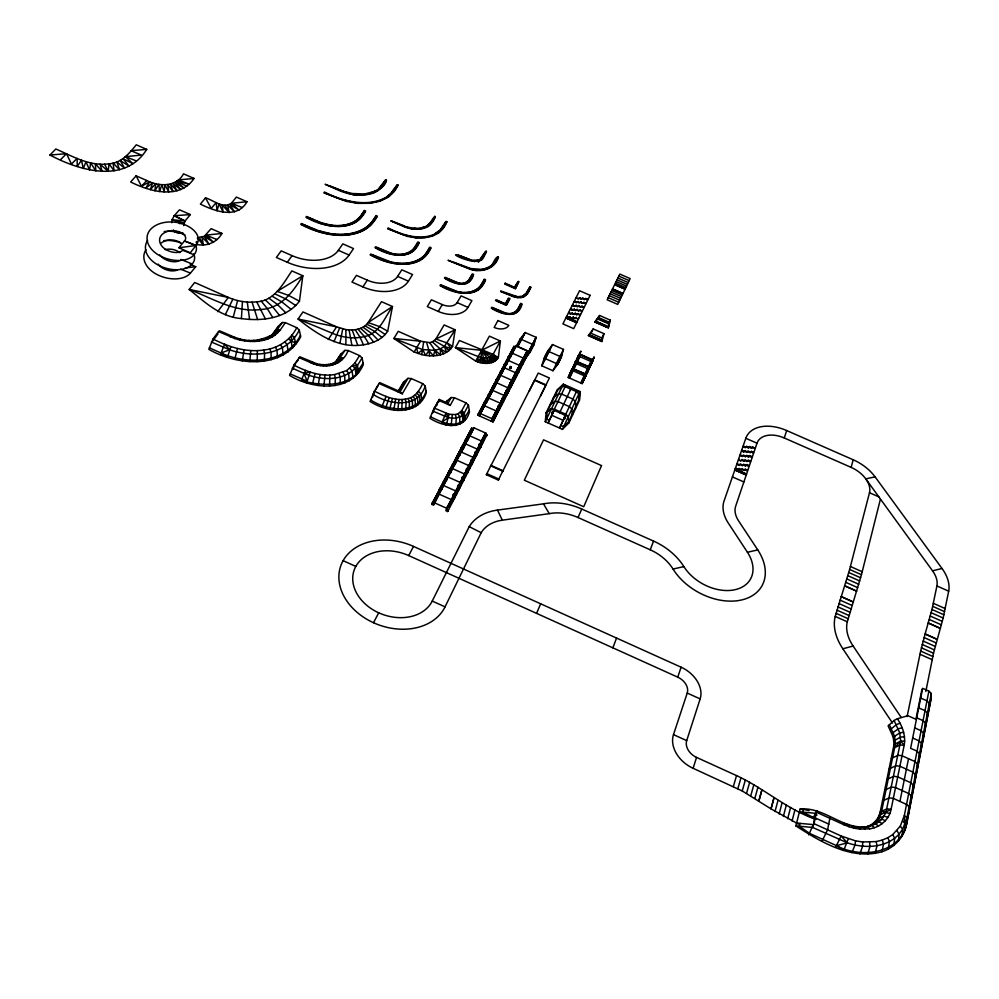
<?xml version="1.0" encoding="UTF-8"?>
<svg xmlns="http://www.w3.org/2000/svg" width="999" height="999" viewBox="0 0 999 999"><rect width="100%" height="100%" fill="white"/><g stroke="black" fill="none" stroke-linecap="round" stroke-linejoin="round"><path stroke-width="1.5" d="M477.997 356.618L477.947 361.975C484.64 364.248 494.118 364.398 498.301 357.667L500.399 341.009L489.385 336.151L475.699 361.101L477.947 361.975L481.019 357.654L481.63 350.299L500.399 341.009L493.056 354.358L489.622 357.292L487.05 358.004L481.019 357.654L455.382 347.627L459.428 340.497L493.056 354.358L498.301 357.667M329.62 234.403L329.633 233.454L317.657 230.444L301.298 223.526L300.711 224.313C323.763 236.963 362.3 243.843 377.385 216.159L376.086 215.584C367.907 232.779 346.665 236.551 329.633 233.454M329.707 225.824L329.72 224.887L321.154 222.727L306.481 216.483L305.906 217.258C323.726 227.535 354.37 233.641 365.634 211.014L364.323 210.439C358.504 223.689 342.782 227.46 329.72 224.887M409.253 409.29L409.378 401.835L408.104 398.526C396.378 401.898 384.69 396.166 374.413 391.183L370.08 401.436C387.1 412.699 418.331 416.783 426.323 392.507L425.224 386.014L422.714 383.641L411.201 378.534L407.967 378.346L403.396 382.317L398.164 391.196M517.907 297.764L500.624 291.421L514.597 297.24L521.053 297.677L523.801 296.978L527.372 294.018L530.919 287.4L530.007 286.763L526.061 293.369L522.852 296.041L526.473 293.319L530.007 286.763M474.475 261.601C430.719 242.757 475.574 269.942 482.979 258.404C496.341 233.491 464.785 282.48 485.751 251.436M476.76 270.479C470.641 270.354 419.293 248.252 470.517 269.455C481.393 272.764 494.88 269.156 498.464 257.243C494.13 256.069 493.256 268.319 487 268.169C471.116 271.928 496.178 268.781 497.552 256.606M414.31 229.196C407.267 228.721 370.716 211.875 405.569 227.36C412.437 229.62 420.329 230.319 427.023 227.11C433.004 225.187 440.01 207.23 430.319 222.502C417.507 234.665 436.575 218.294 434.59 216.371M416.308 237.862L402.709 234.553L387.637 228.659L407.105 236.338L416.308 237.862L425.099 237.725L432.867 235.976L439.073 232.717L443.294 228.247L446.89 221.741L445.854 221.528L440.234 229.945L435.177 233.691L440.609 229.895L446.241 221.453M264.385 361.051L264.598 353.409L263.748 350.025C246.091 352.635 228.584 346.928 213.012 338.998L208.828 349.338C236.925 365.559 283.117 369.942 300.749 336.688L299.313 330.07L296.753 327.697L285.377 322.64L282.242 322.49L278.072 326.598L271.066 336.139L277.173 329.77L282.242 322.49M356.493 194.942C356.218 197.952 299.463 173.052 339.223 190.547C349.6 194.93 361.538 196.703 372.465 193.356C377.11 192.47 388.461 183.242 385.564 179.87C372.702 196.116 378.209 190.285 385.939 179.783M358.204 203.371L340.247 199.126L323.913 192.745L346.066 201.336L358.204 203.371L369.855 203.297L380.207 201.124L388.561 197.028L394.305 191.346L398.077 185.077L397.065 184.877L390.584 193.694L387.437 196.291L390.946 193.644L397.44 184.803M458.591 292.682L458.628 291.708M345.891 344.618L345.904 329.583L336.588 326.86L302.959 311.95L298.077 319.043C316.583 333.641 338.486 349.038 363.424 344.805C372.752 343.419 382.405 339.398 387.687 331.193L392.482 306.518L381.493 301.673L368.169 322.552C363.299 329.533 353.733 330.731 345.904 329.583M242.432 301.548L241.421 318.581C261.701 321.466 286.164 318.606 299.45 301.211L302.822 275.749L291.858 270.904C283.154 283.666 274.4 301.024 256.706 301.823C247.078 302.934 237.213 301.286 228.334 297.427L194.668 282.48L189.211 289.473C204.845 302.148 220.304 317.008 241.421 318.581M863.785 827.659C871.79 826.26 878.645 819.892 880.231 811.862L894.043 744.567L893.243 737.175L888.111 725.873L894.093 720.491L897.414 718.756C902.559 726.51 905.918 736.026 904.157 745.391L891.083 809.377C889.185 819.692 880.007 827.372 869.829 828.808L867.532 826.585C843.044 830.369 824.512 806.58 800.112 809.065L795.866 825.886C820.566 841.82 851.26 860.476 881.967 851.735C896.303 847.202 907.654 833.216 906.955 817.869L931.293 693.468L928.883 691.108L922.651 688.323L910.601 748.288L917.032 751.186L919.53 753.596L919.242 759.602M908.878 812.861L909.115 806.842L906.543 804.407L893.318 798.413L889.297 797.864L882.529 800.923M911.001 801.972L911.25 795.953L908.69 793.518L895.541 787.574L891.533 787.037L884.802 790.109M913.098 791.208L913.348 785.189L910.813 782.754L897.739 776.847L893.743 776.323L887.05 779.42M915.171 780.556L915.434 774.537L912.911 772.115L899.912 766.245L895.941 765.734L889.272 768.855M335.052 385.564L335.389 377.972L334.515 374.588C320.267 376.885 306.368 371.391 293.868 365.135L289.61 375.437C312.075 389.148 350.749 393.381 363.374 364.523L362.1 357.967L359.565 355.594L348.114 350.512L344.942 350.349L340.559 354.383L334.69 363.211L338.911 359.415L344.942 350.349M917.219 770.017L917.494 764.01L914.972 761.588L902.035 755.756L898.089 755.256M921.278 749.312L921.54 743.293L919.068 740.896L912.661 738.024M923.263 739.123L923.538 733.116L921.078 730.719L914.709 727.859M925.224 729.045L925.511 723.039L923.064 720.654L916.732 717.819M927.172 719.068L927.459 713.074L925.024 710.701L918.73 707.879M929.095 709.215L929.382 703.221L926.96 700.848L920.703 698.051M599.637 315.484L597.552 318.356L608.841 323.114L608.291 327.897L594.892 322.015L599.637 315.484L610.314 320.155L608.291 327.897L608.841 323.114L610.314 320.155M931.293 693.468L930.993 699.462L906.73 823.875M405.644 410.089L406.118 402.547L405.219 399.163M510.926 367.495L510.901 367.819A1.736 0.787 22.1 0 1 509.989 367.42L509.64 368.281L510.914 367.869M328.221 225.524L328.284 224.588M392.957 254.583L393.019 253.634M393.169 263.336L393.231 262.375M902.184 835.976L902.659 829.27L906.955 817.869L904.37 815.409L928.883 691.108M391.521 262.999L391.596 262.038M455.744 425.487L456.306 417.969L455.369 414.56L449.075 414.273L434.253 408.042L429.882 418.256C442.532 426.486 464.61 431.431 469.455 411.675L468.456 405.219L465.971 402.859L454.42 397.727L451.148 397.527L446.428 401.448M579.47 400.224L580.119 391.571L563.349 384.165L556.992 390.297L546.103 412.799L545.267 421.715L562.449 429.345L568.906 422.902L579.47 400.224L578.796 393.918L580.119 391.571M257.218 361.7L257.367 350.587M585.389 375.587L585.726 374.038L572.377 368.519C570.704 369.83 573.026 369.043 573.101 370.879M585.526 375.649L585.601 374.35L585.814 375.774M585.726 374.038L585.938 375.499L584.178 375.761M588.773 368.369L588.985 367.132L575.699 361.613L575.062 362.325L576.373 361.201L589.123 366.82L589.198 368.556M589.06 368.494L592.307 360.801M592.27 361.276L592.469 359.677L579.782 354.096L578.896 355.394M592.669 361.139L592.469 359.677M592.257 360.951L587.187 372.902L594.043 357.118L590.546 365.746M395.691 399.163L393.743 410.114M329.583 386.101L329.832 375.037M49.95 155.032L66.483 153.696L71.428 164.036L77.16 158.391L77.21 166.458L81.468 160.252L83.279 168.444L85.989 161.776L89.535 169.942L90.647 162.949L95.854 170.941L95.355 163.749L102.135 171.416L100.037 164.161L108.242 171.366L108.978 163.824C121.054 163.162 129.271 153.559 136.264 144.793L146.728 149.388C124.975 184.378 79.133 170.592 49.95 155.032L55.832 148.988C72.527 156.269 89.947 166.596 108.978 163.824L114.098 170.792L113.074 163.074L119.58 169.718L116.833 161.963L124.6 168.144L120.192 160.489L129.071 166.109L123.077 158.716L132.929 163.661L125.462 156.643L141.433 155.082L130.894 150.687L146.728 149.388M898.413 841.096L899.088 834.103L902.659 829.27L900.299 826.136L904.37 815.409L904.982 830.206L906.767 822.627L931.056 698.214M505.444 314.011L505.544 313.037L491.783 307.267L491.308 308.117C500.524 314.435 518.806 319.655 522.052 303.908L520.704 303.321C519.043 310.239 512.712 315.559 505.544 313.037M320.005 374.525L318.144 385.527M812.786 817.931L816.083 813.348L816.77 810.551L814.035 823.663L841.108 835.988L855.494 840.846L855.044 844.967L851.847 852.671M328.022 234.078L328.122 233.142M171.778 222.727L172.115 219.73L174.238 215.722L179.495 209.802L190.347 214.585L185.04 220.991L183.654 225.612M326.735 225.212L326.835 224.288M326.511 233.766L326.611 232.829M401.81 410.502L402.147 399.475M325 233.454L325.1 232.505M244.068 349.85L242.282 360.889M423.588 342.245L421.778 354.633C432.305 357.167 446.166 356.406 452.597 346.391L455.144 329.782L444.13 324.925L435.901 339.011L432.33 341.908L429.682 342.607L420.554 341.208L398.251 331.343L393.868 338.474L414.135 352.023L421.778 354.633M893.743 845.491L894.667 838.248L892.769 834.552L900.299 826.136M249.8 361.65L250.761 350.537M457.005 292.42L457.13 291.471L440.497 284.727L439.997 285.552C453.708 294.031 478.871 299.638 485.589 279.708L484.253 279.121C480.794 290.721 467.857 294.755 457.13 291.471M458.116 283.841L458.241 282.892L444.98 277.31L444.48 278.134C453.209 284.078 470.179 289.248 473.601 274.45L472.277 273.863C470.442 280.02 464.922 285.264 458.241 282.892M348.114 350.512C343.693 363.386 329.158 368.531 316.845 364.885L316.995 363.836L299.9 356.793L293.868 365.135M511.426 366.92C508.241 366.233 512.162 370.03 510.501 366.383M509.652 367.969L510.539 368.619M323.913 386.089L324.962 375.025M480.257 362.649L481.019 357.654L484.89 363.349L481.63 350.299L455.382 347.627L475.699 361.101M397.814 410.514L398.951 399.475M888.223 849.063L889.447 841.608L887.861 837.711L892.769 834.552M468.456 405.219L464.298 412.974L462.949 420.766C452.934 428.384 440.084 421.328 430.482 416.77M389.997 262.675L390.159 261.738L370.691 254.033L370.142 254.845C388.349 265.459 420.492 271.728 431.106 247.702L429.782 247.128C423.738 262.862 404.595 265.821 390.159 261.738M391.458 254.27L391.62 253.346L375.512 246.803L374.987 247.602C388.037 255.794 412.225 261.376 419.23 242.507L417.907 241.92C414.298 252.947 401.785 256.468 391.62 253.346M451.111 425.749L452.297 414.735M561.376 357.055L563.473 349.4L552.534 344.58C547.352 350.849 543.793 357.954 541.858 365.846L552.959 370.741L557.879 364.173L561.376 357.055L547.627 350.999M342.719 328.946L339.885 343.431M925.811 691.52L933.528 653.221L943.143 618.031L948.688 591.171A39.186 25.362 32.7 0 0 942.02 568.481L875.087 476.873A37.263 23.776 29.7 0 0 853.208 459.777L786.675 430.544A36.901 23.801 28 0 0 745.816 438.286L724.05 501.011A38.437 25.737 28.9 0 0 728.296 523.089L747.439 552.26A39.61 27.46 29 0 1 735.064 589.697A39.61 27.46 29 0 1 683.878 566.595A53.834 38.574 27.6 0 0 653.558 541.083L581.743 509.015A53.409 38.511 24.9 0 0 543.506 503.846L497.465 510.089A54.033 39.61 23.6 0 0 469.23 526.635L432.242 601.073A42.07 32.18 19.7 0 1 379.22 613.036A42.07 32.18 19.7 0 1 355.457 567.082A42.07 32.18 19.7 0 1 408.716 555.581L677.734 677.16A14.248 10.564 31.4 0 1 687.237 693.056L700.149 698.9L686.7 740.621A14.685 11.026 33.9 0 0 696.54 757.404L736.538 775.599C764.098 788.323 786.987 809.44 816.033 819.417M449.075 414.273L446.266 425.05L442.132 421.953L448.401 417.607C453.946 418.881 460.989 418.219 464.298 412.974L461.788 410.601L465.971 402.859M916.021 718.781L921.952 689.285M899.937 801.41L908.516 758.678M881.967 851.735L883.528 844.118L882.279 840.072L887.861 837.711M907.104 716.583L920.653 651.073L925.111 633.978L937.162 639.348L925.111 633.965L931.98 609.477L936.912 585.951A26.124 16.908 32.7 0 0 932.542 570.816L865.758 478.846L875.087 476.873M392.407 398.526L389.647 409.328M323.389 233.117L323.589 232.193M325.199 224.887L325.399 223.988M438.698 402.048L439.285 399.438L447.964 403.309L450.187 405.444L454.42 397.727M848.276 838.848L843.73 850.436L836.525 845.666L809.477 833.328L799.35 826.21L800.062 823.388M315.06 373.564L312.362 384.403M578.771 355.507L579.919 356.631L569.63 378.109L568.681 376.436M455.444 291.895L455.669 290.959M578.933 354.907L579.595 356.243L569.305 377.709L568.456 376.96M234.777 359.428L237.4 348.539M808.641 834.877L813.348 824.612L796.578 823.064L771.028 808.89L774.013 797.751L771.016 808.878L742.22 790.958L693.119 768.306A29.371 22.065 33.9 0 1 673.488 734.615L687.237 693.056M813.686 823.201L815.396 814.297L817.082 815.072M901.223 717.457L853.134 646.053A40.497 27.198 33.8 0 1 847.302 621.803L861.463 574.712L880.444 499.075M875.074 853.458L877.01 845.741L876.148 841.583L862.636 841.982L855.494 840.846M792.095 820.941L794.942 809.739M892.519 723.064L842.844 648.763A54.008 36.264 33.9 0 1 835.226 616.42L849.637 569.455L869.48 492.744A24.838 15.847 29.7 0 0 851.136 467.382L784.277 437.987A24.6 15.872 28 0 0 757.005 443.206L745.816 438.286M787.687 818.718L790.571 807.529M233.279 316.97L237.6 300.587M783.378 816.408L786.275 805.219M292.719 369.455L295.142 363.998M601.898 341.546L603.958 333.666L593.194 328.946L588.361 335.602L601.898 341.546L601.835 337.999L603.958 333.666M779.158 813.985L782.08 802.821M775.037 811.488L777.996 800.336M851.136 467.382L853.208 459.777M754.894 798.213L757.966 787.125M750.773 795.704L753.87 784.627M386.863 261.75L387.125 260.839M389.985 253.833L390.234 252.934M388.486 262.238L388.736 261.326M746.553 793.293L749.675 782.229M213.012 338.998L218.519 331.543L234.74 338.524L239.61 339.935L239.897 338.923C254.258 343.344 268.669 338.024 280.319 329.907L285.377 322.64M742.22 790.958L745.366 779.919M737.824 788.735L740.996 777.709M733.328 786.625L736.538 775.599M530.269 351.998L533.891 344.942L536.126 337.362L525.199 332.555L520.179 338.898L516.483 345.929L530.269 351.998L525.212 358.504L536.126 337.362L530.007 351.636L525.212 358.504L536.126 337.362M522.265 361.963L527.222 350.924L521.99 361.875L523.064 363.099L522.689 360.926L521.778 360.514L521.266 361.775L527.222 350.924L524.475 359.865L527.222 350.924L515.996 345.979L508.628 356.83M867.656 854.207L869.992 846.428L869.555 842.232M503.796 313.436L504.07 312.537M432.217 503.059L434.066 503.883L439.323 490.309L432.217 503.059L431.743 504.37L433.591 505.194L441.558 489.035L438.648 493.931L437.3 493.968L434.465 502.797L446.753 508.316L451.973 498.901L445.854 510.701L447.702 511.525L448.189 510.227L446.341 509.403L452.372 501.361L482.767 442.245L481.818 440.184L485.626 433.029L482.554 442.782L485.626 433.029L473.888 427.797L465.459 440.01L471.728 428.096L473.489 428.883L473.888 427.797L461.176 448.114L465.646 440.347M491.221 421.191L496.915 411.276L497.44 412.137L492.132 418.793L480.407 413.586L486.838 401.111L484.165 405.606L482.867 405.669L479.508 415.984M372.427 397.552L374.65 391.308M375.636 389.672L378.134 385.539M306.693 382.767L310.19 372.152L303.933 373.351L292.295 368.156M693.119 768.306L696.54 757.404M784.277 437.987L786.675 430.544M322.277 224.026L322.565 223.139M323.701 224.45L323.988 223.564M321.815 232.655L322.115 231.756M385.614 408.166L389.185 397.59M318.843 231.768L319.143 230.881M320.329 232.205L320.629 231.318M320.866 223.614L321.154 222.727M744.792 474.413L745.129 473.439M745.504 474.737L745.841 473.751M754.645 448.276L755.157 447.727L754.857 448.588L752.622 447.602L752.909 446.74L752.959 447.527M677.734 677.16L681.106 667.207L413.524 546.416A56.094 42.907 19.7 0 0 342.482 561.85A56.094 42.907 19.7 0 0 374.425 623.139A56.094 42.907 19.7 0 0 445.042 606.868L481.181 532.717A40.522 29.708 23.6 0 1 502.322 520.179M757.005 443.206L735.676 506.168A25.624 17.158 28.9 0 0 738.586 520.879L757.779 549.925A52.822 36.626 29 0 1 741.395 600.012A52.822 36.626 29 0 1 673.039 569.043A40.372 28.921 27.6 0 0 650.237 549.8L578.046 517.532A40.047 28.884 24.9 0 0 549.25 513.661L502.31 520.167L497.465 510.089M741.932 473.151L742.269 472.177M742.657 473.476L742.981 472.49M743.368 473.788L743.706 472.802M744.08 474.1L744.417 473.114M739.085 471.89L739.422 470.916M739.797 472.215L740.134 471.228M740.509 472.527L740.846 471.54M741.221 472.839L741.558 471.865M453.896 291.358L454.208 290.459M456.668 283.341L456.968 282.455M736.95 470.954L737.287 469.967M740.659 460.676L741.183 460.127L740.883 461.001L738.611 459.99L738.91 459.128L738.96 459.927M737.662 471.266L737.999 470.279M738.373 471.578L738.711 470.604M432.442 413.261L437.674 402.335L436.775 405.494M735.526 470.317L735.863 469.343M736.238 470.641L736.575 469.655M316.995 363.836C324.388 365.547 333.266 365.072 338.911 359.415L341.933 359.815L340.172 357.779L335.577 362.425L340.172 357.779L343.369 357.942M220.429 354.52L224.638 344.18L229.658 349.825C253.584 358.266 286.788 355.357 299.313 330.07M859.877 853.945L862.636 846.178L862.636 841.982M509.815 368.194L510.801 368.206M795.866 825.886L812.662 827.459L814.035 823.663M438.536 491.471L439.36 489.323L440.746 489.16M439.323 490.309L440.859 489.735M445.092 480.794L443.519 481.618L439.123 489.96L439.635 489.547M440.846 487.087L443.494 484.465L443.556 485.514L455.719 490.959L456.418 490.259L456.643 494.168M439.248 489.535L441.071 488.286L442.058 488.736C438.349 495.941 453.571 464.947 440.971 489.522L440.547 489.073M443.044 482.929L443.868 480.781L445.254 480.619M445.329 478.583L446.316 476.873L447.652 476.835L446.191 479.595M447.502 474.463L448.326 472.327L449.7 472.152M440.971 489.522L450.512 472.015L445.854 481.143M448.276 473.301L443.631 481.406L454.22 464.348L449.925 472.502L448.214 472.527M449.762 470.167L452.397 467.544L452.447 468.581L464.485 473.976L465.197 473.264L465.397 477.16M446.041 481.481L446.553 480.182L445.566 479.745L445.142 480.831L454.533 463.474L454.895 464.647L459.265 455.357L454.32 464.135L452.622 464.16M447.652 476.835L447.964 475.961L448.027 476.998L460.127 482.417L460.826 481.718L461.038 485.614M449.587 472.365L450.025 471.291L450.999 471.728L450.487 473.026L454.907 463.648M451.91 466.096L452.734 463.948L454.108 463.786M452.684 464.935L448.089 472.952L452.997 464.173M454.158 461.838L456.78 459.215L456.83 460.252L468.806 465.609L469.505 464.91L469.705 468.793M456.268 457.817L457.092 455.681L458.466 455.507M454.22 464.348L454.533 463.474M453.509 463.374L457.255 456.106C464.223 451.91 469.967 431.93 459.053 456.019M461.675 447.702L456.868 456.306L458.304 455.694L467.844 439.048L463.361 447.827M458.491 453.608L459.478 451.898L460.789 451.848L462.887 447.864M454.895 464.647L455.407 463.349L454.433 462.912L453.996 463.998L458.204 455.894M458.354 455.706L458.791 454.632L459.752 455.069L459.24 456.356M460.589 449.625L461.413 447.477L462.774 447.315M462.787 445.454L465.397 442.819L465.447 443.856L477.31 449.15L478.009 448.451L478.184 452.322M460.789 451.848L461.113 450.974L461.163 452.01L473.076 457.33L473.776 456.63L473.963 460.514M461.575 447.914L463.099 446.441L464.06 446.865L463.561 448.164M464.872 441.508L465.684 439.373L467.045 439.198M466.945 439.398L467.37 438.336L468.331 438.761L467.819 440.047L473.888 427.797L467.257 439.548L465.584 439.572M461.313 447.689L462.999 447.664L467.482 438.886M471.728 428.096L431.743 504.37M526.81 351.998L528.483 352.734L527.984 354.033L492.982 421.965L477.759 415.209L484.365 402.297L485.889 401.473L490.896 393.406M482.867 405.669L479.995 414.685L478.246 413.898M483.878 403.608L484.702 401.473L486.051 401.286M485.964 399.65L486.95 397.927L488.236 397.864L515.996 345.979L480.407 413.586L486.151 401.823M485.939 401.473L486.376 400.412L487.312 400.836L486.813 402.11L510.564 356.044L501.873 371.141L500.611 371.328L502.022 370.954M487.937 395.904L488.761 393.781L490.097 393.581M489.023 393.993L484.752 402.235M490.01 391.995L490.984 390.272L492.27 390.209L493.543 387.088M488.236 397.864L489.51 394.742L488.598 398.027L500.212 403.171L501.71 400.162L500.487 402.41M488.923 394.18L490.434 392.719L491.371 393.131L490.859 394.405L490.996 393.219M491.958 388.286L492.782 386.163L494.118 385.964M493.044 386.376L488.811 394.543M494.006 384.403L494.98 382.692L496.266 382.617L497.539 379.508M495.941 380.744L496.765 378.621L498.089 378.421M453.871 494.293C452.972 497.227 453.034 492.569 454.645 494.38L454.857 497.277M492.944 389.285L493.618 387.762M492.944 386.563L494.443 385.09L495.379 385.502L494.867 386.788L495.017 385.602M496.041 380.544L496.765 378.621M453.134 495.242L453.646 493.931M497.015 378.833L492.832 386.913M497.964 376.898L498.951 375.187C501.773 375.612 502.572 367.719 500.574 375.274L512.012 380.332L513.236 377.197L512.587 379.682M381.918 406.705L386.064 396.366M454.258 494.455L453.821 495.541L454.757 496.603M499.887 373.264L500.711 371.153M496.928 381.705L497.614 380.182M496.665 378.808L498.426 377.547L499.35 377.959C498.151 380.045 499.575 377.26 496.915 379.021M459.278 488.686L459.178 488.012C458.429 485.114 457.392 487.662 458.091 485.352L459.078 485.789L458.641 486.875M500.961 371.366L496.815 379.37M452.372 501.361L451.635 499.762L485.626 433.029L480.194 445.317L480.956 446.428L480.207 445.067M501.885 369.468L502.372 368.169L504.87 366.795M458.304 485.701L457.567 486.65M503.883 365.684L504.607 363.761L505.931 363.561M458.691 485.876L458.741 486.663M501.935 371.141L502.36 370.08L503.284 370.492L502.772 371.765L502.922 370.579M504.857 363.973L500.749 371.903M462.699 477.21L461.963 478.159L462.475 476.86L463.461 477.297L463.024 478.371M505.769 362.113L506.743 360.389L508.016 360.314L509.278 357.217M454.37 498.576L455.207 496.428L454.32 495.242M505.831 363.736L506.256 362.687L507.18 363.099L506.668 364.36L506.805 363.186M507.642 358.554L508.466 356.443L509.777 356.231M463.074 477.372L462.637 478.459L463.561 479.508M508.716 356.655L504.657 364.51M459.29 487.799L459.39 488.474M467.033 468.806C466.133 471.728 466.208 467.107 467.794 468.893L468.344 470.929L467.495 473.064M458.791 489.985L459.627 487.837L458.953 486.75M466.296 469.742L466.82 468.456M508.678 359.403L509.29 357.854L489.285 396.241L489.485 395.616M509.69 356.418L510.114 355.369L511.026 355.769L510.526 357.043L515.996 345.979L509.977 356.581L508.466 356.443M467.407 468.968L466.97 470.054L467.894 471.091M513.424 347.615L513.911 346.316L515.584 347.053M467.357 469.967L467.794 468.893M463.174 481.481L464.011 479.345L463.124 478.159M471.328 460.489L470.591 461.426L471.116 460.139L472.09 460.576L471.653 461.65L472.515 462.812L471.753 461.438M471.703 460.651L471.266 461.725L472.19 462.774M468.007 470.891L467.994 471.778M475.586 452.26L474.85 453.196L475.362 451.91L476.336 452.347L475.899 453.409L476.76 454.582L475.999 453.209M475.949 452.422L475.512 453.496L476.423 454.533M472.29 462.562L472.277 463.449M479.782 444.118C478.896 447.015 478.971 442.445 480.531 444.193L480.094 445.267M471.79 464.747L472.627 462.612M479.058 445.054L479.57 443.768M480.157 444.28L479.72 445.354L480.631 446.391M476.535 454.333L476.523 455.207M476.024 456.506L476.86 454.37M480.731 446.191L480.719 447.065M480.219 448.351L481.056 446.228M612.849 647.839L616.57 638.074M650.237 549.8L653.558 541.083M486.488 436.188L486.988 434.89L485.227 434.103M518.094 369.418L514.36 376.66L522.227 361.188L498.151 407.155L498.376 405.744L499.825 408.179L498.988 410.314M498.513 407.317L498.489 406.281L492.132 418.793L498.851 406.443M492.982 421.965L499.5 408.141M499.825 408.179L498.613 407.117L502.485 398.551M502.972 402.572L503.808 400.449L502.884 399.488L503.321 398.426L502.372 398.014L501.86 399.288L502.584 398.351M493.469 420.666L491.72 419.892L497.44 412.137M498.613 407.117C500.886 401.823 506.893 392.595 506.331 390.359L507.767 392.794L506.918 394.917M505.394 392.345L504.183 395.479L492.632 390.372L493.494 387.187M504.645 394.468L505.194 392.894M506.543 390.709L505.919 391.446M503.808 400.449L502.609 399.388L510.352 383.316M501.036 406.331L501.535 405.032L500.586 402.21M503.484 400.412L499.288 408.691M510.826 387.325L511.663 385.214L510.751 384.253L511.188 383.204L510.252 382.779L509.74 384.053L514.235 375.811M507.767 392.794L506.568 391.733L510.714 383.479M504.994 398.638L505.344 392.445M511.663 385.214L510.477 384.153L510.814 383.291M514.622 376.748L515.447 377.897L515.059 375.699C513.523 374.013 513.461 378.484 514.335 375.636M507.442 392.757L503.284 400.949M514.135 375.287L513.998 376.498M508.928 391.021L509.353 389.048C507.067 387.35 511.6 380.994 508.116 387.874L496.628 382.779L497.49 379.608M510.477 384.153L518.081 368.394M517.095 369.742L515.871 372.864L504.495 367.832L505.694 364.697L504.77 367.058M511.351 385.177L507.23 393.294M518.531 372.39C520.729 370.467 517.707 369.68 518.893 368.269L517.969 367.869L517.457 369.131L518.169 368.206M512.812 383.466L513.236 381.506L512.3 379.558M515.222 377.672L511.138 385.714M521.153 362.575L519.98 364.71M230.881 346.653L227.447 357.305L220.966 352.997L209.365 347.814M514.697 379.82L515.534 377.709M516.67 375.999L517.17 374.7L516.258 371.915M521.89 362.063L518.194 369.23L527.222 350.924L492.132 418.793L496.528 410.077M520.479 368.606L520.866 362.45M522.327 365.022L523.164 362.924M486.376 474.725L486.8 473.651L498.801 479.008L498.376 480.094L486.376 474.725L490.721 465.846L502.672 471.178L498.376 480.094M333.991 341.708L339.61 328.034M385.352 261.301L385.701 260.427M388.511 253.396L388.848 252.522M441.521 423.439L445.904 413.236L448.401 417.607L432.779 411.089M510.477 366.72L509.989 367.42M551.91 412.937L552.297 411.988L552.697 413.311M546.103 412.799L551.048 408.966L553.908 410.239L551.798 415.322L563.199 420.367L565.334 415.297L568.194 416.571L568.906 422.902M582.38 383.104L580.769 383.017L590.896 361.463L592.719 361.014L582.155 383.628L568.244 377.497L571.74 369.243M571.878 369.305L568.818 376.498L579.12 355.032M572.29 369.28L573.713 366.021M575.337 362.125L573.226 366.758M549.338 420.329L546.478 419.056L547.14 412L558.016 389.498L563.049 384.64L565.958 385.751M578.896 355.07L576.648 359.64M559.627 412.762L570.791 389.123L570.342 390.184M564.348 419.018L564.959 418.843M560.789 425.399L563.648 426.673L568.756 421.578L579.32 398.913L579.845 392.058L577.147 390.696M583.891 379.145L582.467 382.517L594.005 357.592M585.651 375.374L584.103 379.021L585.514 375.312M582.155 383.628L584.228 378.746M589.048 368.156L583.928 379.857M536.55 613.349L540.684 603.821M578.046 517.532L581.743 509.015M562.449 429.345L578.796 393.918L576.423 391.62L565.147 386.638L561.9 386.451L556.992 390.297M212.525 341.271L218.019 333.816M565.334 415.297L559.577 428.072L564.997 416.558M317.27 231.306L317.657 230.444M545.267 421.715L563.349 384.165M553.908 410.239L548.126 422.989L554.445 409.815M505.207 283.216L504.745 284.028L515.397 288.699C526.061 267.907 506.893 300.15 518.056 281.531M225.324 314.648L232.867 299.2M481.855 441.208L485.626 433.029L446.753 508.316L452.584 500.824M319.405 223.052L319.805 222.19M452.335 290.834L452.734 289.96M568.194 416.571L565.784 414.235L576.423 391.62M576.448 392.182L577.047 390.821M592.494 361.538L591.396 361.438L581.268 382.992L592.17 360.776M583.965 378.958L585.564 375.162M588.96 367.944L585.701 374.9M594.043 357.118L592.432 360.527M618.731 302.26L617.732 304.395L607.167 299.775L619.855 274.101L630.157 278.584L625.087 289.161L614.697 284.628L625.087 289.173L618.731 302.26L608.191 297.652M578.483 355.219L573.95 365.821M568.244 377.497L580.831 351.311L570.129 373.476M572.927 368.394L572.027 369.705M576.373 361.201L575.486 362.512M552.322 412.088L552.26 414.373M569.13 377.135L579.532 355.219M551.048 408.966L554.345 409.178L565.147 386.638M565.259 387.237L565.846 385.876M540.484 396.066L549.388 378.009L538.224 373.077L529.195 391.071M552.959 370.741L563.473 349.4M573.938 321.528L574.363 320.679M576.311 318.057L576.336 317.345L575.961 318.107L578.109 319.043L578.483 318.294L577.922 318.756M583.878 302.759L583.891 302.073L583.528 302.809L585.651 303.733L586.013 302.997L585.464 303.459M574.612 321.815L575.024 320.979M575.287 322.115L575.699 321.266M575.961 322.415L576.373 321.566M571.928 320.642L572.34 319.792M572.589 320.941L573.014 320.092M573.264 321.228L573.688 320.392M570.104 317.382L570.129 316.671L569.755 317.432L571.903 318.369L572.277 317.62L571.715 318.094M569.23 319.455L569.655 318.619M569.905 319.755L570.329 318.918M570.579 320.055L571.003 319.205M571.253 320.342L571.665 319.505M566.545 318.281L566.97 317.445M567.22 318.581L567.644 317.732M567.894 318.868L568.306 318.032M578.159 298.664L578.708 298.202L578.346 298.938L576.223 298.014L576.598 297.277L576.573 297.964M568.556 319.168L568.98 318.319M541.858 365.846L552.534 344.58M588.361 335.602L590.996 333.241L593.194 328.946M305.494 370.329L301.223 380.619C320.392 385.514 343.756 387.999 358.703 372.015L357.417 365.447L354.87 363.062L359.565 355.594M454.645 494.38L453.546 494.155M459.078 485.789L458.091 485.352M463.461 477.297L462.475 476.86M472.09 460.576L471.116 460.139M476.336 452.347L475.362 451.91M480.531 444.193L479.47 443.968M454.195 495.716L446.753 508.316L451.973 498.901M454.308 495.504L458.628 487.125M463.012 478.621L458.741 486.913L459.627 487.837M467.345 470.217L463.124 478.421L463.661 480.182M471.64 461.9L467.457 470.005L468.344 470.929M471.753 461.688L475.886 453.658M475.999 453.459L480.094 445.517M455.207 496.428L454.52 495.342M464.011 479.345L463.324 478.259M497.227 412.687L522.752 363.074L522.252 362.212M528.483 352.734L522.639 363.424M447.702 511.525L486.988 434.89M498.376 405.744L499.325 406.156M502.372 398.014L503.321 398.426M506.331 390.359L507.267 390.771M510.252 382.779L511.188 383.204M517.969 367.869L518.893 368.269M521.778 360.514L522.689 360.926M520.779 362.924L500.974 401.423M515.059 375.699L514.035 375.474M499.088 407.305L502.509 399.575M503.084 399.575L506.468 391.92M507.03 391.92L510.389 384.34M510.939 384.34L514.26 376.848M383.891 260.739L384.328 259.89M382.33 260.127L382.767 259.278M387.075 252.847L387.512 252.01M443.756 480.994L445.042 480.519M456.993 455.881L458.266 455.419M440.484 489.56L434.465 502.797L473.888 427.797L467.944 438.236M440.634 489.373L445.354 481.181M462.674 447.515L467.157 439.747M441.183 488.861L434.465 502.797L439.348 493.231M487.312 400.836L486.376 400.412M491.371 393.131L490.434 392.719M495.379 385.502L494.443 385.09M499.35 377.959L498.426 377.547M503.284 370.492L502.36 370.08M507.18 363.099L506.256 362.687M511.026 355.769L510.114 355.369M455.032 462.787L458.578 456.056M516.908 345.866L525.199 332.555L517.857 346.528M442.058 488.736L440.959 488.511M446.553 480.182L445.454 479.957M450.999 471.728L449.912 471.491M455.407 463.349L454.32 463.124M459.752 455.069L458.678 454.845M464.06 446.865L462.999 446.64M468.331 438.761L467.257 438.536M517.594 346.166L525.199 332.555M373.501 622.727L378.708 612.799M408.716 555.581L413.524 546.416M488.761 393.781L490.309 393.931L494.917 385.789M492.782 386.163L494.318 386.313M504.607 363.761L506.131 363.898M513.911 346.316L508.516 357.192M477.759 415.209L512.712 348.951M485.851 401.198L490.534 393.256M489.947 393.768L498.888 378.246M493.968 386.151L497.839 378.796M497.939 378.609L506.718 363.374M439.435 490.097L443.818 481.755M457.167 456.443L461.376 448.451M486.476 400.949L480.407 413.586L484.852 404.895M498.626 377.897L502.822 370.766M469.243 410.339L462.949 420.766L465.297 419.443L464.298 412.974M598.126 318.406L594.892 322.015L598.576 317.57L609.278 322.265L609.427 323.564L608.841 323.114M517.919 297.302C524.562 298.414 528.783 292.657 530.669 287.05M414.135 352.023L420.554 341.208L393.868 338.474L422.677 349.613L434.915 350.324L440.209 348.913L444.43 346.428L455.144 329.782L435.901 339.011L447.327 343.069L452.597 346.391M822.152 841.046L827.572 829.819L830.194 816.658M500.786 312.287L501.261 311.438M504.957 304.695L508.628 298.014L509.965 298.601L506.306 305.282L495.529 300.549L495.991 299.712L506.768 304.445M515.397 288.699L518.731 281.818M502.147 312.874L502.609 312.025M835.676 847.214L841.108 835.988L847.364 842.844C864.435 848.7 886.125 848.263 899.088 834.103L896.94 830.669M498.076 311.089L498.551 310.239M502.26 303.509L502.722 302.672M447.964 403.309L451.148 397.527M499.438 311.688L499.9 310.839M503.608 304.108L504.07 303.259M495.367 309.902L495.841 309.053M499.575 302.322L500.037 301.486M496.728 310.502L497.19 309.653M500.911 302.922L501.386 302.085M446.241 402.759L447.415 400.636M492.669 308.716L493.131 307.867M496.878 301.149L497.34 300.312M494.018 309.303L494.493 308.466M498.226 301.735L498.688 300.899M434.253 408.042L439.285 399.438M500.811 290.996L517.769 296.79L514.735 296.303M426.098 391.158C418.256 415.172 387.437 411.064 370.666 399.937M468.019 307.392L471.903 300.637L461.088 295.879L457.155 302.61A11.913 7.73 18.6 0 1 442.295 304.595L431.406 299.8L427.297 306.606L438.236 311.426A23.826 15.46 18.6 0 0 468.019 307.392L457.155 302.61M476.773 270.017C486.163 271.266 495.204 265.996 498.214 256.893M425.224 386.014C417.969 408.991 388.686 404.832 372.889 394.218M408.104 398.526C415.584 396.94 419.68 390.01 422.714 383.641M314.323 230.157L314.797 229.32M315.746 230.707L316.233 229.882M312.887 229.595L313.374 228.771M317.957 222.477L318.431 221.666M374.413 391.183L379.058 383.479L402.272 393.806L411.201 378.534M474.475 261.139L481.443 259.478L486.413 251.723M402.272 393.806L400.137 391.695L407.967 378.346M398.164 391.995L404.345 381.493M314.173 363.012L313.624 363.948L298.938 357.555M438.236 311.426L442.295 304.595M450.786 290.297L451.273 289.46M455.207 282.842L455.694 282.018M448.089 289.111L448.576 288.274M452.522 281.668L453.022 280.844M449.438 289.71L449.925 288.873M453.871 282.255L454.358 281.431M445.392 287.924L445.891 287.1M449.837 280.482L450.337 279.658M446.74 288.524L447.24 287.687M451.186 281.069L451.673 280.257M442.694 286.738L443.194 285.914M447.165 279.308L447.652 278.484M444.043 287.337L444.543 286.501M448.501 279.895L449.001 279.071M453.983 262.287L470.679 268.544L482.317 269.393M458.316 255.107L471.703 260.215L479.095 260.065M441.346 286.151L441.845 285.314M445.816 278.721L446.316 277.897M328.296 339.485L336.588 326.86L298.077 319.043L332.118 333.167C342.182 337.525 353.646 339.185 364.398 336.588C379.433 333.741 384.677 317.432 392.482 306.518L368.169 322.552L379.583 326.611L387.687 331.193M363.099 363.161L355.981 373.888L357.417 365.447L362.1 357.967M408.416 281.156L412.562 274.55L401.81 269.817L397.614 276.398A23.801 15.335 16.7 0 1 367.307 280.17L356.431 275.374L351.96 282.068L362.887 286.888A35.714 23.014 16.7 0 0 408.416 281.156L397.614 276.398M416.321 237.4C428.509 238.823 442.182 233.991 446.89 221.741M581.793 382.717L582.604 382.58M414.323 228.746C423.189 230.007 432.142 225.337 435.239 216.646M341.471 353.546L335.577 362.425M379.52 258.966L380.057 258.154M384.315 251.698L384.84 250.899M362.887 286.888L367.307 280.17M380.869 259.553L381.393 258.741M385.651 252.285L386.176 251.486M376.848 257.792L377.385 256.98M381.643 250.524L382.18 249.725M378.184 258.379L378.721 257.567M382.979 251.111L383.516 250.312M374.163 256.606L374.7 255.806M378.983 249.363L379.508 248.551M375.499 257.205L376.036 256.393M380.319 249.95L380.844 249.138M371.491 255.432L372.028 254.62M376.311 248.189L376.848 247.39M372.827 256.019L373.364 255.207M377.647 248.776L378.184 247.977M392.482 221.278L403.221 225.487C403.808 227.485 422.527 228.958 414.21 228.259M295.279 363.686L298.339 359.79M300.449 335.314C285.876 363.923 246.94 364.897 220.966 352.997L229.658 349.825L211.388 342.008M349.113 255.057L353.534 248.589L342.832 243.881L338.361 250.324A35.727 22.79 14.8 0 1 292.07 255.644L281.206 250.861L276.361 257.455L287.275 262.262A47.64 30.395 14.8 0 0 349.113 255.057L338.361 250.324M358.216 202.922C373.339 204.483 391.059 199.962 398.077 185.077M296.753 327.697C290.384 340.309 277.697 348.551 263.748 350.025M217.682 311.663L228.334 297.427L189.211 289.473C212.238 298.139 235.489 313.137 261.251 309.453C281.156 308.454 293.481 291.271 302.822 275.749L277.198 291.358L288.536 295.392L299.45 301.211M356.506 194.493C368.269 195.904 381.456 191.608 386.576 180.07M278.933 325.749L273.863 333.017L269.48 337.412L272.452 334.503L275.175 335.09L280.319 329.907L277.173 329.77L272.989 333.866M800.236 812.224L801.073 812.599M801.91 812.986L802.746 813.361M803.583 813.748L804.42 814.123M797.414 823.451L798.326 823.738M805.256 814.51L806.093 814.884M806.93 815.271L807.829 815.559M808.603 816.033L809.502 816.32M810.276 816.795L811.113 817.17M811.95 817.557L812.849 817.844M813.623 818.318L814.522 818.606M814.722 818.968L815.409 818.006L828.908 824.15M815.471 818.568L802.871 812.15L803.571 809.365L809.128 810.676M310.04 228.421L310.614 227.622M315.172 221.328L315.746 220.554M287.275 262.262L292.07 255.644M311.363 229.008L311.938 228.209M316.508 221.915L317.07 221.129M307.367 227.248L307.942 226.461M312.525 220.167L313.099 219.38M308.703 227.834L309.278 227.035M313.848 220.754L314.423 219.967M304.707 226.074L305.282 225.287M309.877 219.006L310.452 218.219M306.044 226.661L306.618 225.874M311.201 219.58L311.775 218.806M302.048 224.9L302.622 224.113M307.23 217.844L307.804 217.058M303.371 225.487L303.958 224.7M308.554 218.419L309.128 217.645M329.058 185.614L343.768 191.358L352.172 193.494L364.598 193.993L375.025 191.221L371.878 192.495M194.068 254.782L182.717 250.262A12.912 7.48 22.1 0 1 166.296 249.787A12.925 9.715 18 0 1 161.064 235.639A12.887 8.954 -0.7 0 1 178.309 231.543A12.925 6.693 6.3 0 1 184.49 240.959L195.904 245.504L190.31 252.809L178.933 247.764L184.49 240.959L195.904 245.479A25.587 14.898 8.7 0 0 183.903 224.375A25.537 17.158 5.5 0 0 149.887 230.195A25.549 17.92 14.5 0 0 160.727 256.219A25.524 15.684 17 0 0 194.068 254.782A25.462 14.935 8.6 0 0 195.629 244.718M354.87 363.062L346.753 370.542L334.515 374.588M467.819 436.213L473.489 428.883M234.74 338.524L235.439 337.637L239.897 338.923M221.978 233.441L205.944 235.152L213.574 242.27L204.296 236.363L208.953 244.106L202.023 237.088L203.384 244.892L199.276 237.275L204.296 236.363L211.139 228.646L221.978 233.441C217.07 242.282 207.018 246.441 197.228 244.568L196.066 242.12M205.494 197.852L211.189 208.391L216.196 202.572L217.033 210.764L219.081 203.921L223.152 212.175L222.09 204.832L229.121 212.537L227.66 205.082L234.503 211.825L229.845 204.408L238.961 210.115L231.418 203.272L236.376 197.078L246.978 201.736C237.063 219.53 214.435 211.051 200.387 204.108L205.494 197.852C213.349 200.137 223.077 209.053 231.418 203.272L246.978 201.736M145.966 249.725A25.3 17.92 14.4 0 0 157.38 274.713A25.275 15.734 16.9 0 0 190.434 273.102L195.754 266.708L190.197 264.248M455.369 414.56L458.091 413.773L461.788 410.601L463.086 422.215M580.831 351.311L577.36 358.703M578.621 355.269L579.07 354.645M578.758 355.332L579.657 354.408M576.985 358.691L577.634 358.504M575.349 362.45L575.699 361.613M571.753 369.58L572.789 368.706L585.889 374.8M570.079 373.064L570.766 372.802M136.114 175.824L130.669 181.98C149.763 191.608 179.558 199.937 194.068 178.471L183.516 173.826C176.398 187.387 158.604 186.613 146.816 180.519L141.446 186.264L136.114 175.824L146.803 180.532M271.066 336.139L275.075 332.267L278.022 332.655M60.689 159.528L66.483 153.696M267.532 338.274L269.38 336.426L271.815 337.187L275.175 335.09M379.058 383.479L379.87 382.667L400.137 391.695M333.466 363.923L335.427 362.113L337.949 362.912M333.329 364.46L334.153 363.711M589.547 336.126L590.484 335.277L600.686 339.747L600.711 341.021M590.247 336.426L591.183 335.589M590.946 336.738L591.883 335.889M591.633 337.038L592.582 336.201M592.332 337.35L593.281 336.501M593.031 337.65L593.98 336.813M593.731 337.962L594.68 337.113M594.43 338.261L595.379 337.425M596.066 322.527L596.965 321.765L607.067 326.186L607.117 327.372M596.753 322.827L597.652 322.065M597.439 323.139L598.351 322.365M598.139 323.439L599.038 322.665M598.826 323.738L599.725 322.977M599.512 324.038L600.424 323.276M600.212 324.35L601.111 323.576M600.899 324.65L601.798 323.888M310.514 362.712L311.463 361.938L313.624 363.948L316.845 364.885M890.309 729.582L896.528 724.562L900.087 723.201M553.396 397.714L558.316 393.881L561.588 394.081L572.914 399.088L575.299 401.398L575.986 407.704M549.775 405.219L554.695 401.386L557.979 401.586L569.368 406.618L571.765 408.941L572.464 415.272M892.032 733.366L898.438 728.733L902.172 727.747M231.169 335.964L230.07 336.688L235.439 337.637L219.63 330.819L218.519 331.543M893.243 737.175L899.774 732.916L903.645 732.317M387.774 196.254C370.092 207.655 344.393 202.31 324.388 191.97M893.918 740.921L900.536 737.062L904.482 736.825M374.725 191.234L377.772 189.635M141.446 186.264L149.663 181.818L145.767 188.112L152.66 182.879L150.287 189.635L155.719 183.729L154.92 190.809L158.816 184.315L159.603 191.583L161.875 184.653L164.236 191.983L164.86 184.715L168.731 191.97L167.707 184.528L173.027 191.558L170.367 184.078L177.048 190.772L172.802 183.366L180.707 189.598L174.95 182.43L183.953 188.087L176.811 181.269L189.011 184.116L178.322 179.895L194.068 178.471M893.618 748.051L900.224 744.904L904.157 745.391L900.686 741.071L899.774 732.916L894.093 720.491M891.445 758.391L898.101 755.269M239.61 339.935C250.237 342.407 261.925 342.22 271.815 337.187M880.231 811.862L887.025 808.828L891.083 809.377L879.182 815.321L881.642 811.225L895.416 743.843L894.605 736.288L889.36 724.75M564.098 418.356L565.397 417.782M435.489 233.679C421.665 240.659 403.072 235.764 388.087 227.859M424.001 227.135L421.765 227.772L426.323 226.273M867.444 826.735C874.512 824.537 880.169 818.531 881.642 811.225L889.847 813.548M851.485 826.81L853.433 826.061L854.42 828.233L859.739 829.083L869.829 828.808M877.597 818.481L884.14 816.121L887.949 817.369M856.118 827.547L858.303 826.835L859.739 829.083M875.474 821.278L881.805 819.217L885.888 812.637L900.686 741.071L904.657 741.208M872.851 823.676L878.933 821.852L881.805 819.217L885.414 820.741M897.414 718.756L907.879 715.696L916.383 719.517M860.601 827.721L863.024 827.01L864.909 829.282M869.792 825.599L875.549 823.988L878.933 821.852L882.279 823.626M176.948 232.992L179.808 232.193M867.532 826.585L863.561 827.684L875.549 823.988L878.583 825.961M866.32 827.047L871.727 825.574L874.412 827.696M842.844 648.763L853.134 646.053M523.164 296.066L517.632 296.753M510.589 353.109L512.524 352.322M504.757 364.16L509.89 356.755M500.861 371.553L501.773 371.328M579.657 354.358L592.632 360.439M932.542 570.816L942.02 568.481M876.148 841.583L882.279 840.072M484.852 401.885L485.789 401.66M553.471 411.301L555.332 410.864L563.911 414.66L564.897 416.358M468.019 435.676L470.017 434.915M465.846 439.797L466.783 439.585M673.039 569.043L683.878 566.595M747.439 552.26L757.779 549.925M452.884 464.385L453.946 463.973M448.476 472.752L449.438 472.552M444.018 481.218L444.98 481.006M422.015 227.797L416.77 228.334M520.179 338.898L533.891 344.942M178.933 247.764L195.904 245.479M185.215 267.919L195.754 266.708M179.321 223.564L183.941 223.177L172.115 219.73L185.04 220.991L174.238 215.722L190.347 214.585M587.549 368.581L589.373 368.132M178.534 233.254L183.054 233.029M854.42 828.233L849.038 826.735L848.513 824.687L843.693 824.625L816.782 812.387M845.691 824.475L848.513 824.687M799.4 811.85L816.083 813.348M337.312 360.864L340.11 361.488M800.112 809.065L802.921 809.714M125.462 156.643L136.089 160.827M231.418 203.272L242.17 207.505M849.038 826.735L843.693 824.625L843.631 822.764M205.944 235.152L216.933 239.51M180.944 259.478L192.245 263.986A25.35 14.96 8.6 0 0 193.818 253.896M180.607 269.168L190.434 273.102M333.266 363.137L335.477 364.086M265.884 337.987L268.007 338.898M618.881 276.136L629.195 280.632M617.944 278.072L628.271 282.58M617.057 279.895L627.397 284.403M616.208 281.593L626.573 286.114M615.421 283.167L625.811 287.7M611.738 290.409L622.215 294.98M610.938 292.02L621.428 296.603M610.077 293.768L620.591 298.351M609.153 295.642L619.692 300.237M363.798 211.201L365.097 211.776M375.562 216.358L376.86 216.933M363.261 211.963L364.573 212.537M375.037 217.12L376.336 217.695M362.724 212.737L364.036 213.311M374.5 217.894L375.811 218.469M362.2 213.499L363.511 214.073M373.976 218.656L375.287 219.231M361.663 214.273L362.974 214.847M373.451 219.43L374.762 220.005M361.126 215.035L362.437 215.609M372.927 220.205L374.238 220.779M597.764 319.043L608.503 323.751M360.602 215.809L361.913 216.383M372.402 220.979L373.713 221.553M360.065 216.571L361.376 217.145M371.865 221.753L373.189 222.327M417.407 242.707L418.731 243.294M429.283 247.914L430.606 248.501M416.908 243.506L418.219 244.081M428.783 248.714L430.107 249.288M416.396 244.293L417.719 244.867M428.284 249.5L429.607 250.087M505.169 283.204L514.822 287.437M504.932 283.616L515.259 288.137M415.896 245.08L417.22 245.654M427.797 250.299L429.108 250.874M415.384 245.866L416.708 246.453M427.297 251.086L428.621 251.673M414.885 246.666L416.208 247.24M426.798 251.885L428.121 252.472M414.373 247.452L415.696 248.039M426.298 252.685L427.622 253.259M413.873 248.252L415.197 248.826M425.786 253.484L427.122 254.058M471.803 274.675L473.126 275.262M483.791 279.932L485.114 280.519M471.328 275.487L472.652 276.074M483.316 280.744L484.652 281.331M566.296 317.145L577.047 321.865M566.083 317.57L576.835 322.277M470.841 276.298L472.177 276.885M482.854 281.568L484.178 282.155M565.871 317.982L576.635 322.702M470.367 277.123L471.703 277.697M482.38 282.38L483.716 282.967M469.892 277.934L471.228 278.521M481.905 283.204L483.241 283.791M469.418 278.746L470.754 279.333M481.443 284.028L482.779 284.615M468.931 279.57L470.267 280.157M480.969 284.84L482.305 285.427M590.996 333.241L601.835 337.999M468.456 280.382L469.792 280.969M480.494 285.664L481.83 286.251M508.166 298.851L509.515 299.438M520.254 304.158L521.603 304.745M507.717 299.675L509.053 300.274M519.805 304.982L521.153 305.582M507.255 300.512L508.603 301.099M519.355 305.819L520.704 306.418M506.793 301.348L508.141 301.935M518.906 306.668L520.254 307.255M506.343 302.185L507.679 302.772M518.456 307.505L519.805 308.092M505.881 303.022L507.23 303.609M517.994 308.341L519.343 308.928M517.544 309.178L518.893 309.777M517.095 310.027L518.444 310.614M579.245 354.22L592.757 360.177M578.546 356.031L592.27 362.063M549.025 349.463L549.887 349.837M560.876 354.67L561.738 355.057M575.824 361.338L589.398 367.32M575.524 362.025L576.523 363.723L588.935 369.18M548.326 350.224L549.45 350.711M560.439 355.557L561.563 356.056M575.611 362.25L570.629 373.077M869.48 492.744L878.845 496.865M547.19 351.873L548.563 352.485M559.565 357.33L560.951 357.942M546.74 352.759L548.114 353.359M559.128 358.216L560.514 358.828M546.303 353.646L547.677 354.245M558.691 359.103L560.077 359.715M545.854 354.533L547.227 355.132M558.254 359.99L559.64 360.602M545.404 355.419L546.79 356.019M557.817 360.889L559.203 361.488M544.954 356.306L546.341 356.905M557.38 361.775L558.753 362.387M572.377 368.519L586.013 374.538M544.517 357.192L545.891 357.804M556.942 362.662L558.316 363.274M544.068 358.079L557.879 364.173M571.715 370.267L585.564 376.373M543.881 359.091L545.004 359.578M556.056 364.46L557.18 364.947M543.693 360.09L544.555 360.477M555.619 365.347L556.48 365.734M523.813 357.305L524.675 359.328L518.843 370.779M512.2 353.184L523.476 358.166M509.228 357.317L508.366 360.477L519.692 365.484L521.103 362.662M517.045 369.83L516.158 372.09M534.577 380.332L545.791 385.289M735.152 469.031L746.553 474.063M734.977 469.518L746.39 474.562M734.802 470.005L746.216 475.049M515.009 378.209L519.03 371.091L518.543 369.38M732.417 476.898L743.868 481.968M554.345 409.178L565.784 414.235M936.912 585.951L948.688 591.171M850.424 566.508L862.237 571.753M933.353 603.321L945.254 608.603M484.527 405.769L496.191 410.951M849.637 569.455L861.463 574.712M932.704 606.343L944.617 611.638M848.775 572.514L860.626 577.784M931.98 609.477L943.918 614.785M847.851 575.699L859.727 580.968M931.18 612.724L943.143 618.031M846.865 578.97L858.753 584.253M930.306 616.071L942.282 621.39M438.586 400.287L450.187 405.444M845.803 582.342L857.704 587.637M929.37 619.505L941.358 624.837M839.984 600.087L851.972 605.419M924.087 637.549L936.15 642.919M469.692 435.789L481.493 441.046M838.91 603.508L850.911 608.866M923.126 641.046L935.214 646.428M837.899 606.868L849.912 612.225M922.227 644.467L934.327 649.862M836.937 610.139L848.975 615.509M921.403 647.814L933.528 653.221M836.051 613.324L848.101 618.706M920.653 651.073L932.791 656.493M835.226 616.42L847.302 621.803M919.967 654.245L932.142 659.677M290.16 373.926L307.18 381.218L303.933 373.351C320.879 380.769 345.354 381.893 357.417 365.447L352.709 365.859L355.082 368.494L356.218 375.299M457.055 456.643L452.797 464.722M466.708 468.668L467.682 469.105M439.036 494.105L451.261 499.587M343.119 560.664L355.806 566.408M432.242 601.073L445.042 606.868M673.488 734.615L686.7 740.621M812.662 827.459L847.364 842.844L836.525 845.666C860.551 858.89 900.998 854.133 906.767 822.627L905.306 823.825L902.809 821.016M796.578 823.064L798.263 823.825M366.808 324.313L377.547 329.27L385.164 334.528M274.962 293.943L285.589 298.863L295.791 305.569M174.238 215.747L185.04 220.991M371.253 222.49L372.527 223.114M359.44 217.307L360.714 217.932M370.592 223.289L371.865 223.913M358.816 218.044L360.09 218.669M369.917 224.101L371.191 224.725M425.199 254.233L426.498 254.87M413.286 248.988L414.573 249.625M424.538 255.107L425.824 255.732M479.82 286.438L481.118 287.075M176.811 181.269L186.738 186.239M469.23 526.635L481.181 532.717M481.63 350.299L489.622 357.292L489.298 363.161L487.05 358.004L481.63 350.299L497.402 359.016L493.056 354.358M358.191 218.781L359.428 219.455M369.293 224.837L370.529 225.512M412.699 249.738L413.948 250.412M423.951 255.869L425.199 256.543M467.869 281.056L469.118 281.743M479.145 287.213L480.407 287.899M516.433 310.814L517.707 311.513M330.869 363.923L332.742 364.985M434.44 340.684L444.43 346.428L451.024 348.626L447.327 343.069M262.025 339.185L263.798 340.209M365.072 325.886L374.975 331.631L381.955 337.5M272.19 296.241L281.905 301.948L291.209 309.453M478.471 287.987L479.695 288.723M423.189 256.531L424.4 257.267M411.963 250.387L413.161 251.111M422.34 257.305L423.539 258.029M368.481 225.512L369.667 226.236M366.845 226.873L368.032 227.597M515.784 311.613L516.97 312.4M467.27 281.73L468.431 282.505M477.797 288.761L478.971 289.548M411.213 251.049L412.362 251.81M421.578 257.979L422.739 258.753M367.669 226.199L368.806 226.948M357.405 219.43L358.541 220.18M356.618 220.08L357.754 220.841M355.831 220.729L356.968 221.478M366.034 227.56L367.17 228.321M363.012 327.235L371.878 333.666L378.097 340.06M476.81 289.323L477.922 290.147M420.679 258.554L421.765 259.365M410.327 251.598L411.413 252.41M419.642 259.203L420.741 260.015M268.918 298.214L277.56 304.595L285.789 312.787M365.06 228.134L366.133 228.933M354.895 221.278L355.969 222.065M364.086 228.721L365.159 229.52M353.958 221.828L355.032 222.627M363.112 229.295L364.185 230.095M494.817 361.238L489.622 357.292L491.321 362.724M328.284 364.448L329.782 365.584M257.879 339.972L259.265 341.071M514.81 312.188L515.871 313.049M466.396 282.218L467.445 283.067M475.811 289.885L476.86 290.746M409.428 252.16L410.464 253.009M418.731 259.777L419.767 260.627M353.022 222.377L354.033 223.214M362.137 229.882L363.149 230.719M432.33 341.908L440.209 348.913L443.718 353.721M474.812 290.447L475.799 291.346M417.682 260.24L418.656 261.126M408.404 252.61L409.365 253.484M416.496 260.776L417.47 261.651M360.639 328.321L368.344 335.327L373.676 342.145M491.67 356.044L496.241 360.214L489.622 357.292L493.169 362.088M361.014 230.344L361.963 231.219M359.89 230.819L360.839 231.681M358.778 231.281L359.727 232.155M449.001 350.612L444.43 346.428L446.553 352.322L440.209 348.913L440.559 354.795L434.915 350.324L429.682 342.607M351.948 222.827L352.872 223.689M265.21 299.825L272.602 306.755L279.608 315.522M350.874 223.264L351.798 224.138M418.319 391.271L420.816 393.718L421.903 400.287M513.823 312.762L514.772 313.698M512.587 313.087L513.523 314.023M465.522 282.705L466.433 283.629M473.813 291.009L474.737 291.945M472.564 291.321L473.489 292.257M471.316 291.633L472.24 292.57M407.38 253.059L408.266 253.971M415.447 261.238L416.346 262.15M349.8 223.714L350.674 224.6M357.654 231.756L358.529 232.655M325.562 364.697L326.661 365.871M288.748 338.673L291.146 341.308L295.479 342.632L292.432 348.176L291.146 341.308L291.758 335.002L294.318 337.387L295.779 344.018M416.97 393.194L419.33 395.816L420.304 402.572M197.278 238.037L203.384 244.892M414.285 261.588L415.109 262.525M406.231 253.396L407.043 254.333M412.949 261.975L413.773 262.912M356.418 232.105L357.217 233.017M348.614 224.038L349.4 224.95M355.169 232.455L355.969 233.366M353.933 232.792L354.72 233.716M253.521 340.347L254.495 341.483M358.017 329.158L364.398 336.588L368.756 343.743M261.114 301.024L267.145 308.379L272.777 317.582M464.423 282.979L465.184 283.941M470.054 291.945L470.829 292.919M405.082 253.734L405.831 254.683M411.788 262.325L412.537 263.286M347.415 224.363L348.127 225.299M346.228 224.7L346.94 225.637M352.684 233.142L353.396 234.091M284.977 341.958L287.138 344.792L288.212 351.885M460.264 412.412L462.425 415.259M349.987 368.381L352.147 371.216L353.059 378.246M415.247 394.905L417.395 397.739L418.156 404.72M410.514 262.55L411.176 263.524M403.846 253.946L404.508 254.92M409.078 262.799L409.74 263.773M351.336 233.366L351.973 234.315M344.942 224.9L345.579 225.849M349.987 233.579L350.624 234.54M343.644 225.112L344.28 226.061M348.639 233.803L349.275 234.765M355.182 329.707L360.139 337.425L363.424 344.805M413.161 396.378L415.06 399.413L415.559 406.581M346.753 370.542L348.651 373.564L349.3 380.794M280.507 344.78L282.392 347.802L283.192 355.07M511.351 313.411L511.975 314.435M463.324 283.241L463.936 284.24M468.806 292.27L469.418 293.269M173.451 230.007L174.825 232.268M498.876 407.467L499.4 408.341M502.972 399.55L503.396 400.599M256.706 301.823L265.409 318.943M506.83 392.083L507.342 392.944M510.739 384.503L511.251 385.364M514.61 376.998L515.122 377.859M322.739 364.685L323.426 365.859M518.456 369.568L518.956 370.429M402.597 254.158L403.171 255.145M407.804 263.024L408.379 264.011M543.506 503.846L549.25 513.661M484.115 358.129L487.137 363.361L487.05 358.004M342.357 225.312L342.907 226.273M347.29 234.028L347.852 234.99M225.012 205.22L229.121 212.537M467.382 292.307L467.907 293.306M104.608 164.186L108.242 171.366M458.091 413.773L459.702 416.97L459.827 424.275M410.776 397.59L412.375 400.786L412.575 408.104M343.057 372.315L344.643 375.499L345.005 382.879M275.412 347.09L276.998 350.274L277.497 357.704M249.013 340.297L249.575 341.433M406.456 263.124L406.943 264.111M401.286 254.245L401.773 255.232M404.92 263.224L405.419 264.223M345.866 234.103L346.328 235.09M341.009 225.387L341.458 226.361M344.443 234.191L344.905 235.177M339.635 225.474L340.085 226.448M343.019 234.278L343.481 235.264M509.927 313.461L510.389 314.485M352.185 329.957L357.767 345.304M462.087 283.279L462.512 284.278M465.959 292.345L466.396 293.356M437.112 355.507L434.915 350.324L433.441 355.844L428.933 350.562L426.698 342.719M399.962 254.333L400.362 255.332M403.571 263.324L403.971 264.323M252.073 302.173L257.63 319.58M338.961 373.676L340.197 376.985L340.222 384.478M338.274 225.549L338.636 226.523M341.596 234.365L341.958 235.352M269.792 348.851L271.029 352.147L271.191 359.702M464.535 292.382L464.872 293.394M402.172 263.286L402.485 264.285M398.601 254.295L398.901 255.294M400.574 263.237L400.886 264.236M481.019 357.654L482.579 363.112M340.11 234.328L340.384 235.302M336.863 225.499L337.138 226.473M338.636 234.278L338.911 235.252M335.439 225.462L335.714 226.423M337.15 234.228L337.425 235.215M508.516 313.499L508.803 314.535M460.851 283.304L461.101 284.315M463.111 292.42L463.361 293.431M319.867 364.385L320.142 365.522M349.076 329.92L351.885 345.242M416.571 347.54L417.894 353.496L422.677 349.613L425.711 355.407L428.933 350.562L429.62 355.819M397.227 254.258L397.44 255.245M399.175 263.199L399.388 264.198M334.041 225.412L334.215 226.373M335.664 234.178L335.851 235.165M247.29 302.085L249.588 319.455M461.613 292.183L461.775 293.182M244.443 339.822L244.58 340.909M196.84 241.496L197.228 244.568M397.739 263.037L397.864 264.023M395.829 254.096L395.954 255.07M396.103 262.837L396.228 263.823M507.03 313.261L507.117 314.273M334.153 233.991L334.24 234.965M332.605 225.237L332.692 226.199M332.655 233.816L332.742 234.777M331.156 225.062L331.243 226.011M331.144 233.629L331.231 234.603M459.54 283.092L459.615 284.078M460.114 291.945L460.177 292.932M602.921 324.375L602.971 325.562M602.222 324.063L602.285 325.262M606.381 325.886L606.43 327.073M605.681 325.587L605.744 326.773M604.994 325.274L605.044 326.473M604.295 324.975L604.358 326.161M603.608 324.675L603.658 325.861M394.43 253.921L394.455 254.895M394.667 262.675L394.705 263.649M599.987 339.448L600.012 340.709M599.288 339.136L599.313 340.409M598.588 338.836L598.613 340.097M597.889 338.524L597.914 339.797M597.19 338.224L597.215 339.485M596.503 337.912L596.528 339.185M595.804 337.612L595.829 338.873M681.106 667.207A28.496 21.141 31.4 0 1 700.149 698.9M184.99 234.89A25.462 14.935 8.6 0 0 182.143 233.654A25.412 17.17 5.4 0 0 164.211 231.543M147.565 240.484A25.425 17.92 14.4 0 0 159.041 265.509A25.4 15.709 16.9 0 0 192.245 263.986M159.803 254.92A12.862 9.703 18 0 0 164.598 259.053A12.85 7.492 22.1 0 0 179.221 260.764M161.276 242.994A12.837 8.954 -0.9 0 1 176.573 240.821A12.875 6.718 6.3 0 1 181.618 243.469M158.154 264.111A12.8 9.703 17.9 0 0 162.912 268.244A12.787 7.517 22.1 0 0 177.472 269.905M179.857 252.66A12.812 6.731 6.2 0 0 174.85 250.025A12.775 8.954 -1 0 0 165.135 249.625M163.824 240.609A25.3 17.17 5.3 0 1 180.394 242.844M761.962 789.709L758.915 800.811L761.962 789.709M747.339 469.792L747.115 470.479L745.354 468.918L745.054 469.792L747.327 470.804L747.339 469.792M748.863 465.309L748.638 465.984L746.877 464.423L746.578 465.309L748.85 466.308L748.863 465.309M750.386 460.839L750.149 461.526L748.401 459.965L748.101 460.839L750.374 461.838L750.386 460.839M751.885 456.406L751.66 457.08L749.912 455.532L749.612 456.406L751.872 457.392L751.885 456.406M753.383 451.998L753.159 452.659L751.41 451.123L751.123 451.985L753.371 452.984L753.383 451.998M744.168 469.518L743.93 470.204L742.17 468.631L741.87 469.518L744.155 470.517L744.168 469.518M745.704 465.022L745.466 465.709L743.718 464.148L743.418 465.022L745.679 466.021L745.704 465.022M747.227 460.564L746.99 461.238L745.242 459.69L744.942 460.564L747.202 461.563L747.227 460.564M748.738 456.118L748.513 456.793L746.765 455.257L746.465 456.118L748.726 457.117L748.738 456.118M750.249 451.71L750.012 452.385L748.276 450.849L747.976 451.698L750.237 452.697L750.249 451.71M751.748 447.327L751.51 447.989L749.774 446.453L749.487 447.315L751.735 448.301L751.748 447.327M740.983 469.23L740.746 469.917L738.998 468.356L738.686 469.23L740.971 470.242L740.983 469.23M742.532 464.747L742.294 465.422L740.534 463.861L740.234 464.747L742.507 465.746L742.532 464.747M744.055 460.277L743.83 460.964L742.082 459.403L741.782 460.277L744.043 461.276L744.055 460.277M745.579 455.844L745.354 456.518L743.606 454.97L743.306 455.831L745.566 456.83L745.579 455.844M747.102 451.423L746.865 452.097L745.129 450.561L744.829 451.423L747.09 452.41L747.102 451.423M748.613 447.04L748.376 447.702L746.64 446.166L746.353 447.028L748.601 448.014L748.613 447.04M737.799 468.956L737.562 469.642L735.801 468.069L735.501 468.956L737.786 469.967L737.799 468.956M739.347 464.46L739.123 465.147L737.362 463.586L737.062 464.46L739.335 465.472L739.347 464.46M742.432 455.556L742.195 456.231L740.446 454.682L740.147 455.556L742.407 456.543L742.432 455.556M743.955 451.136L743.718 451.81L741.982 450.274L741.683 451.136L743.943 452.122L743.955 451.136M745.466 446.753L745.242 447.415L743.506 445.879L743.206 446.74L745.454 447.727L745.466 446.753M490.959 465.372L490.559 466.408L534.79 379.92L546.003 384.877L502.497 471.74L502.909 470.704L490.959 465.372M601.523 465.596L583.728 506.743L524.313 480.207L543.556 439.835L601.523 465.596M580.382 314.435L580.007 315.185L577.872 314.248L578.234 313.499L579.82 314.91L580.382 314.435M582.267 310.602L581.905 311.351L579.77 310.414L580.132 309.665L581.718 311.064L582.267 310.602M584.153 306.793L583.778 307.53L581.655 306.606L582.017 305.856L583.591 307.255L584.153 306.793M587.874 299.225L587.512 299.962L585.402 299.038L585.764 298.301L587.325 299.688L587.874 299.225M590.109 295.342L573.701 328.646L562.899 323.901L579.557 290.721L590.109 295.342M573.239 317.008L572.864 317.769L575.012 318.706L575.387 317.957L574.825 318.419L573.239 317.008M575.149 313.162L574.775 313.911L576.923 314.847L577.285 314.098L576.735 314.573L575.149 313.162M577.06 309.328L576.685 310.077L578.821 311.014L579.195 310.264L578.633 310.726L577.06 309.328M578.945 305.519L578.583 306.268L580.706 307.192L581.081 306.456L580.519 306.918L578.945 305.519M580.831 301.723L580.469 302.472L582.592 303.396L582.954 302.66L582.405 303.122L580.831 301.723M582.704 297.952L582.342 298.689L584.465 299.625L584.827 298.888L584.278 299.338L582.704 297.952M572.327 312.937L572.027 313.524L574.2 313.761L573.826 314.51L571.678 313.574L572.327 312.937M574.238 309.103L573.95 309.69L576.111 309.927L575.736 310.677L573.601 309.74L574.238 309.103M576.136 305.294L575.849 305.869L578.009 306.106L577.634 306.855L575.499 305.919L576.136 305.294M578.034 301.498L577.747 302.085L579.895 302.322L579.52 303.059L577.397 302.123L578.034 301.498M579.919 297.727L579.632 298.301L581.768 298.539L581.406 299.275L579.283 298.351L579.919 297.727M568.906 317.158L568.618 317.757L567.032 316.333L566.645 317.095L568.793 318.044L568.906 317.158M570.841 313.311L570.541 313.898L568.955 312.487L568.581 313.236L570.729 314.173L570.841 313.311M572.752 309.465L572.464 310.052L570.879 308.654L570.504 309.403L572.652 310.339L572.752 309.465M574.662 305.657L574.375 306.231L572.802 304.845L572.427 305.582L574.55 306.518L574.662 305.657M576.56 301.86L576.273 302.435L574.7 301.049L574.325 301.785L576.46 302.722L576.56 301.86M497.939 320.554L494.155 327.447A11.938 7.767 20 0 0 508.828 325.349L497.939 320.554M900.686 741.071L894.992 747.389L894.043 744.567L900.686 741.071M622.951 293.494L612.487 288.923L622.939 293.506M856.593 591.121L844.679 585.814L856.593 591.121M940.359 628.371L928.346 623.039L940.359 628.371M853.084 601.91L841.133 596.565L853.084 601.91"/></g></svg>
